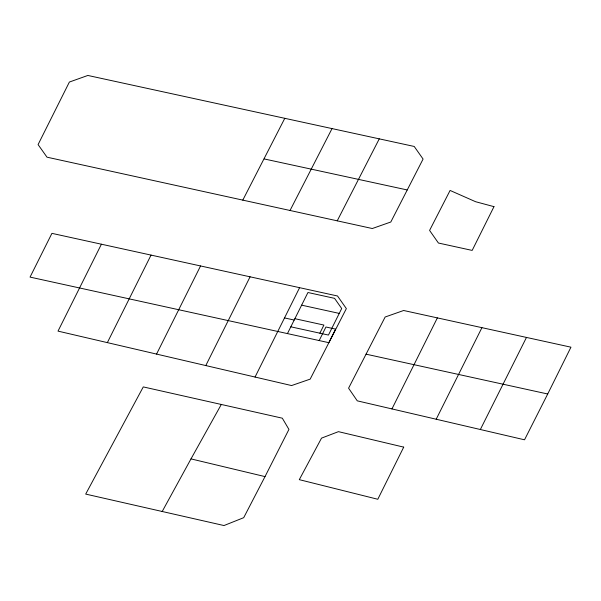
<?xml version="1.0" encoding="UTF-8"?>
<svg xmlns="http://www.w3.org/2000/svg" width="601" height="601" viewBox="0 0 601 601"><rect width="100%" height="100%" fill="white"/><g stroke="black" fill="none" stroke-linecap="round" stroke-linejoin="round"><path stroke-width="0.9" d="M547.706 393.993L570.95 347.183L403.647 310.499L385.143 317.012L348.58 388.178L357.272 400.844L524.53 439.804L547.706 393.993L366.032 354.162M101.404 244.216L58.012 331.121L291.575 385.557L310.169 379.133L346.356 308.598L337.522 295.993L51.919 233.353L30.05 277.099L328.852 342.683L335.621 329.123L325.937 327.004L319.191 340.542M151.031 255.102L107.354 342.615M200.554 265.958L156.553 354.079M250.084 276.813L205.797 365.558M255.049 377.045L299.606 287.661M287.451 333.585L307.937 292.507L334.562 298.344L341.691 308.523L328.454 335.065L290.824 326.816M319.867 333.187L323.916 325.066L294.873 318.695M391.95 408.935L437.363 317.899M481.927 327.673L436.191 419.235M480.342 429.527L526.476 337.424M242.804 200.125L284.791 118.314L414.209 146.456L423.081 159.055L390.808 222.009L372.297 228.523L46.998 157.177L38.081 144.593L69.378 82.052L87.851 75.456L284.791 118.314M265.018 476.601L288.931 429.414L282.32 418.191L143.278 386.909L85.695 494.09L224 525.544L243.705 517.679L265.018 476.601L190.99 458.894L162.15 511.586M332.045 128.576L290.028 210.485M379.269 138.846L337.229 220.822M190.99 458.894L221.176 404.698M264.185 158.934L407.245 189.954M301.627 305.158L339.257 313.406M284.521 317.921L294.205 320.048M403.714 447.129L377.804 499.266L299.298 479.658L321.527 438.129L338.446 431.653L403.714 447.129M493.984 206.654L472.176 250.414L438.422 243.029L429.587 230.423L450.089 190.449L475.639 201.726L493.984 206.654"/></g></svg>
